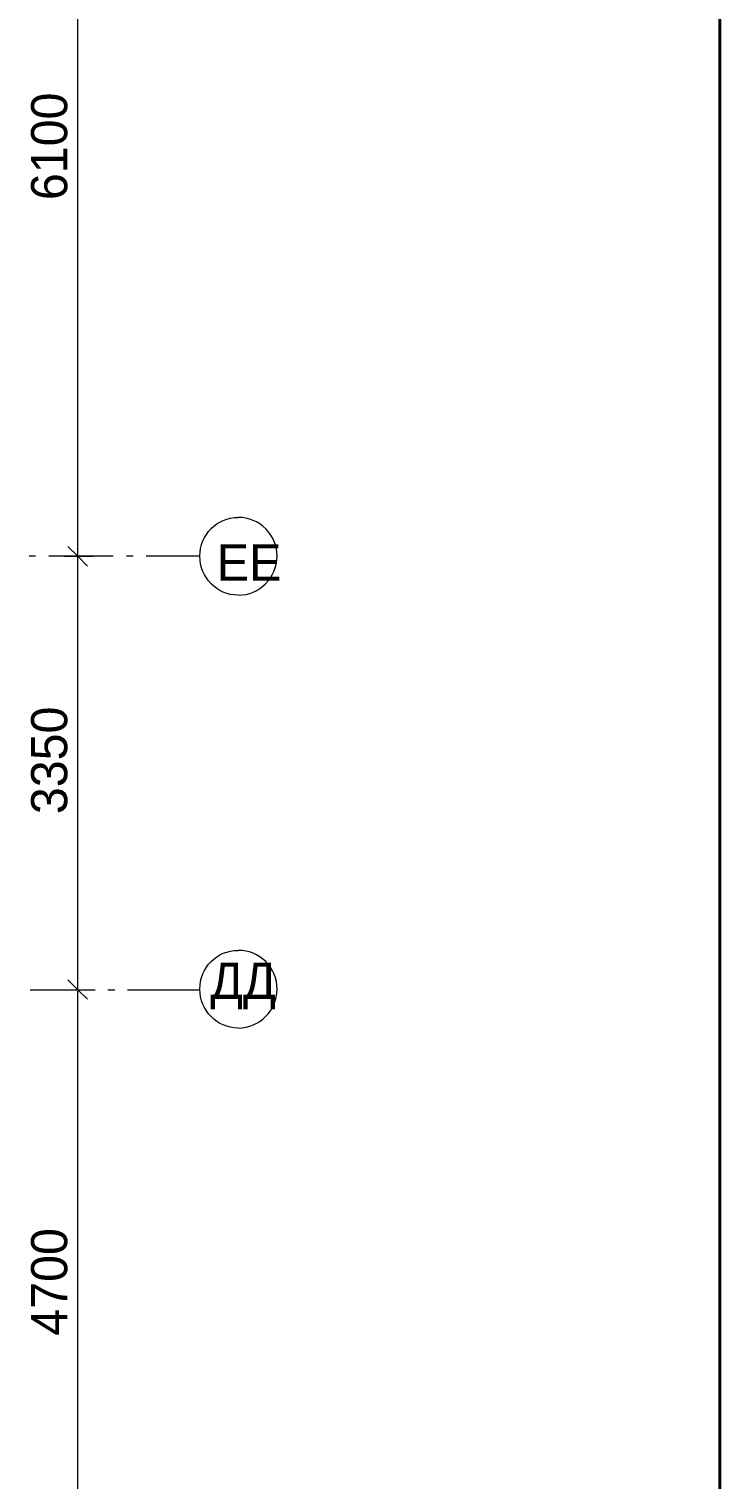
# Model space of a CAD drawing. Header units: millimetres. Extents: x -401725 to 250493, y 305116 to 802890.
# Drawn here: x -375092.273 to -375090.17, y 508973.08 to 508977.496 of the extents above; entities that cross this region are included whole.
import ezdxf

# ---------------------------------------------------------------- set-up
doc = ezdxf.new("R2010")
doc.units = ezdxf.units.MM
doc.layers.add('PDF _Геометрия', color=7, linetype='Continuous', true_color=0x1d1d1d)
doc.layers.add('PDF _Текст', color=7, linetype='Continuous')

msp = doc.modelspace()

# ---------------------------------------------------------------- linework, layer by layer
at = {"layer": 'PDF _Геометрия', "color": 7, "lineweight": 40}
msp.add_lwpolyline([(-375090.1697171002, 508991.0454510978), (-375090.1697171002, 508958.3295182528)], dxfattribs=at)
at = {"layer": 'PDF _Геометрия', "color": 7, "lineweight": 9}
for points in [[(-375092.1662740391, 508975.8904145954), (-375092.1246290739, 508975.8904145954), (-375092.1246290739, 508978.2920139823)], [(-375092.2531284228, 508975.8904637626), (-375092.2730717237, 508975.8904637626)], [(-375092.0165052946, 508975.8904891938), (-375092.2131605625, 508975.8904891938)], [(-375092.1662740391, 508974.5704208345), (-375092.1246290739, 508974.5704208345), (-375092.1246290739, 508975.8903744176)], [(-375092.1248020068, 508975.8904908893), (-375092.0781749621, 508975.8904908893)], [(-375091.9564670459, 508975.8904739351), (-375091.9765433949, 508975.8904739351)], [(-375091.7546203933, 508975.8904145954), (-375091.9162376724, 508975.8904145954)], [(-375092.2697130311, 508974.5704581338), (-375092.0713802999, 508974.5704581338)], [(-375092.1662740391, 508972.7203960813), (-375092.1246290739, 508972.7203960813), (-375092.1246290739, 508974.5703639924)], [(-375092.1248020068, 508974.570495433), (-375092.0781749621, 508974.570495433)], [(-375092.0330458219, 508974.5704327024), (-375092.0113461497, 508974.5704327024)], [(-375091.9728651579, 508974.5704259208), (-375091.7546127639, 508974.5704259208)]]:
    msp.add_lwpolyline(points, dxfattribs=at)
for points in [[(-375091.6363017029, 508975.7720874645, 0.4119234567324132), (-375091.5179972651, 508975.8904196816, 0.417302347161673), (-375091.6363017029, 508976.0087518987)], [(-375091.6363017029, 508974.453770475, 0.4120114699761993), (-375091.517997265, 508974.5721026922, 0.417214001870344), (-375091.6363017029, 508974.6904349093)]]:
    msp.add_lwpolyline(points, format="xyb", dxfattribs=at)
at = {"layer": 'PDF _Геометрия', "color": 7, "lineweight": 18}
for points in [[(-375092.1246290739, 508975.8904145954), (-375092.1544928977, 508975.9204154091)], [(-375092.1246324647, 508975.8904501992), (-375092.0947478508, 508975.860455917)], [(-375092.1246290739, 508974.5704208345), (-375092.1544928977, 508974.6004216483)], [(-375092.1246324647, 508974.570451352), (-375092.0947478508, 508974.5421295116)]]:
    msp.add_lwpolyline(points, dxfattribs=at)
at = {"layer": 'PDF _Геометрия', "color": 7, "lineweight": 9}
for points in [[(-375091.7529398865, 508975.8904196816), (-375091.7529398865, 508975.9570978432), (-375091.7012858393, 508976.0087518987), (-375091.6363017029, 508976.0087518987)], [(-375091.6363017029, 508975.7720874645), (-375091.7012858393, 508975.7720874645), (-375091.7529398865, 508975.8254355508), (-375091.7529398865, 508975.8904196816)], [(-375091.7529398865, 508974.5721026922), (-375091.7529398865, 508974.6387530828), (-375091.7012858393, 508974.6904349093), (-375091.6363017029, 508974.6904349093)], [(-375091.6363017029, 508974.453770475), (-375091.7012858393, 508974.453770475), (-375091.7529398865, 508974.5070907903), (-375091.7529398865, 508974.5721026922)]]:
    msp.add_open_spline(points, degree=3, dxfattribs=at)

# ---------------------------------------------------------------- texts
at = {"layer": 'PDF _Текст', "char_height": 0.1100871794753604, "attachment_point": 4, "rotation": 90, "style": ''}
for s, insert in [('6100', (-375092.2109344802, 508976.9751907319)), ('3350', (-375092.2109344802, 508975.1052719087)), ('4700', (-375092.2109344802, 508973.5170269407))]:
    msp.add_mtext(s, dxfattribs=dict(at, insert=insert))
at = {"layer": 'PDF _Текст', "char_height": 0.1103358192162381, "attachment_point": 4, "style": ''}
for s, insert in [('ЕЕ', (-375091.7014113005, 508975.8717556394)), ('ДД', (-375091.7214138775, 508974.5817572671))]:
    msp.add_mtext(s, dxfattribs=dict(at, insert=insert))

doc.saveas('drawing.dxf')
